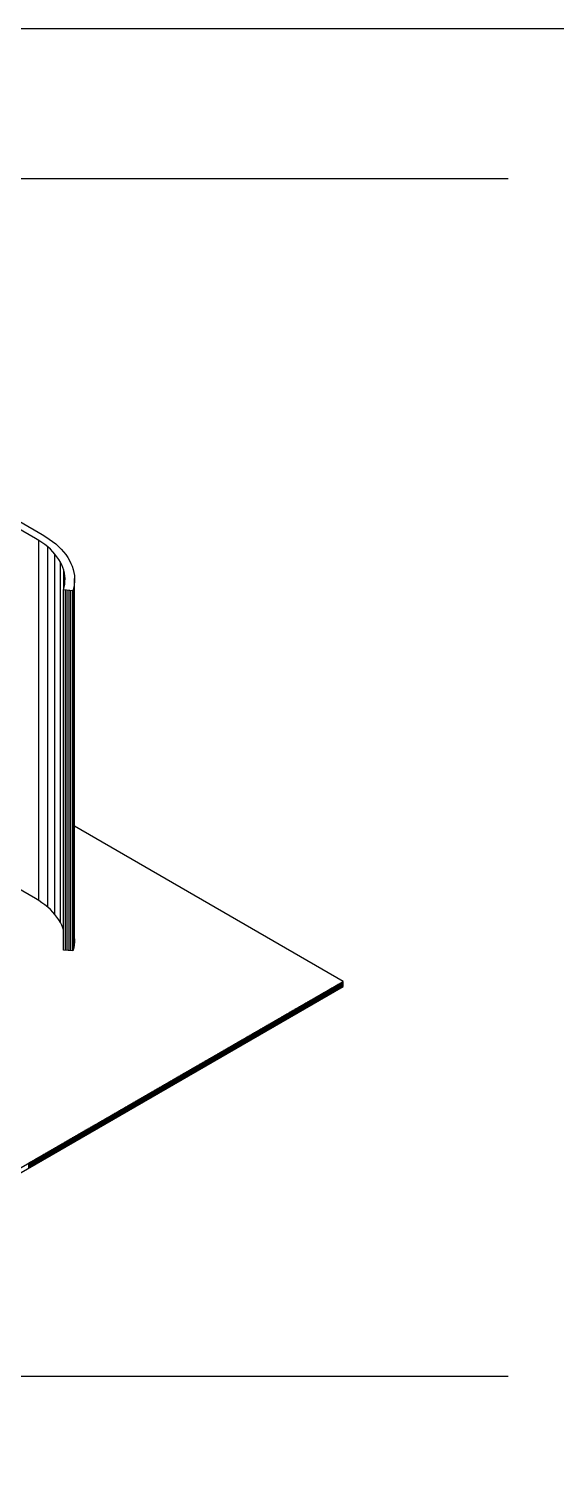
# Model space of a CAD drawing. Header units: inches. Extents: x 0.3 to 16.2, y 0.3 to 11.4.
# Drawn here: x 9.08 to 10.96, y 6.29 to 11.38 of the extents above; entities that cross this region are included whole.
import ezdxf

# ---------------------------------------------------------------- set-up
doc = ezdxf.new("R2010")
doc.units = ezdxf.units.IN
doc.header["$LTSCALE"] = 0.009843
doc.header["$MEASUREMENT"] = 0
doc.layers.add('GEOMETRY', color=7, linetype='Continuous')

msp = doc.modelspace()

# ---------------------------------------------------------------- linework, layer by layer
at = {"layer": 'GEOMETRY'}
for p, q in [((5.9055, 10.8465), (10.7874, 10.8465)), ((9.1087, 9.5685), (8.5685, 9.8803)), ((9.1087, 9.5685), (8.5685, 9.8803)), ((8.5925, 9.8941), (9.1327, 9.5823)), ((9.1205, 9.561), (9.1087, 9.5685)), ((9.1205, 9.561), (9.1087, 9.5685)), ((9.1327, 9.5823), (9.1457, 9.5744)), ((9.1457, 9.5744), (9.1579, 9.5661)), ((9.1579, 9.5661), (9.1697, 9.5575)), ((9.1319, 9.5535), (9.1205, 9.561)), ((9.1319, 9.5535), (9.1205, 9.561)), ((9.1205, 8.2823), (9.1205, 9.561)), ((9.1425, 9.5461), (9.1319, 9.5535)), ((9.1425, 9.5461), (9.1319, 9.5535)), ((9.1524, 9.5378), (9.1425, 9.5461)), ((9.1524, 9.5378), (9.1425, 9.5461)), ((9.1618, 9.5295), (9.1524, 9.5378)), ((9.1618, 9.5295), (9.1524, 9.5378)), ((9.1524, 8.2587), (9.1524, 9.5378)), ((9.1701, 9.5209), (9.1618, 9.5295)), ((9.1701, 9.5209), (9.1618, 9.5295)), ((9.1697, 9.5575), (9.1807, 9.5488)), ((9.178, 9.5118), (9.1701, 9.5209)), ((9.178, 9.5118), (9.1701, 9.5209)), ((9.185, 9.5028), (9.178, 9.5118)), ((9.185, 9.5028), (9.178, 9.5118)), ((9.178, 8.2331), (9.178, 9.5118)), ((9.1807, 9.5488), (9.1906, 9.5398)), ((9.1906, 9.5398), (9.2, 9.5303)), ((9.2, 9.5303), (9.2087, 9.5205)), ((9.2087, 9.5205), (9.2165, 9.5106)), ((9.1917, 9.4937), (9.185, 9.5028)), ((9.1917, 9.4937), (9.185, 9.5028)), ((9.1972, 9.4843), (9.1917, 9.4937)), ((9.1972, 9.4843), (9.1917, 9.4937)), ((9.202, 9.4748), (9.1972, 9.4843)), ((9.202, 9.4748), (9.1972, 9.4843)), ((9.1972, 8.2051), (9.1972, 9.4843)), ((9.2059, 9.465), (9.202, 9.4748)), ((9.2059, 9.465), (9.202, 9.4748)), ((9.2091, 9.4551), (9.2059, 9.465)), ((9.2091, 9.4551), (9.2059, 9.465)), ((9.2165, 9.5106), (9.2232, 9.5004)), ((9.2232, 9.5004), (9.2295, 9.4902)), ((9.2295, 9.4902), (9.2346, 9.4795)), ((9.2346, 9.4795), (9.239, 9.4693)), ((9.239, 9.4693), (9.2425, 9.4583)), ((9.2114, 9.4453), (9.2091, 9.4551)), ((9.2114, 9.4453), (9.2091, 9.4551)), ((9.2091, 9.389), (9.2091, 9.4551)), ((9.213, 9.4354), (9.2114, 9.4453)), ((9.213, 9.4354), (9.2114, 9.4453)), ((9.2126, 9.4059), (9.2134, 9.4157)), ((9.2138, 9.4256), (9.213, 9.4354)), ((9.2138, 9.4256), (9.213, 9.4354)), ((9.2134, 9.4157), (9.2138, 9.4256)), ((9.2425, 9.4583), (9.2453, 9.4476)), ((9.2453, 9.4476), (9.2469, 9.4366)), ((9.2476, 9.415), (9.2465, 9.4043)), ((9.2476, 9.415), (9.2465, 9.4043)), ((9.2469, 9.4366), (9.2476, 9.426)), ((9.2476, 9.426), (9.2476, 9.415)), ((9.2476, 9.426), (9.2476, 9.415)), ((9.2476, 8.1469), (9.2476, 9.426)), ((9.2083, 9.3858), (9.211, 9.3957)), ((9.2417, 9.3827), (9.2083, 9.3858)), ((9.2417, 9.3827), (9.2083, 9.3858)), ((9.2083, 8.1067), (9.2083, 9.3858)), ((9.211, 9.3957), (9.2126, 9.4059)), ((9.215, 8.1063), (9.215, 9.385)), ((9.2217, 8.1055), (9.2217, 9.3846)), ((9.2283, 8.1051), (9.2283, 9.3839)), ((9.235, 8.1043), (9.235, 9.3835)), ((9.2445, 9.3933), (9.2417, 9.3827)), ((9.2445, 9.3933), (9.2417, 9.3827)), ((9.2417, 8.1039), (9.2417, 9.3827)), ((9.2465, 9.4043), (9.2445, 9.3933)), ((9.2465, 9.4043), (9.2445, 9.3933)), ((9.2445, 8.1142), (9.2445, 9.3933)), ((9.1087, 8.2894), (8.5685, 8.6012)), ((10.2012, 7.9957), (9.2476, 8.5465)), ((9.1205, 8.2823), (9.1087, 8.2894)), ((9.1319, 8.2748), (9.1205, 8.2823)), ((9.1425, 8.2669), (9.1319, 8.2748)), ((9.1524, 8.2587), (9.1425, 8.2669)), ((9.1618, 8.2504), (9.1524, 8.2587)), ((9.1701, 8.2417), (9.1618, 8.2504)), ((9.178, 8.2331), (9.1701, 8.2417)), ((9.185, 8.224), (9.178, 8.2331)), ((9.1917, 8.2146), (9.185, 8.224)), ((9.1972, 8.2051), (9.1917, 8.2146)), ((9.202, 8.1957), (9.1972, 8.2051)), ((9.2059, 8.1858), (9.202, 8.1957)), ((9.2083, 8.1787), (9.2059, 8.1858)), ((9.2476, 8.1469), (9.2476, 8.1358)), ((9.2417, 8.1039), (9.2083, 8.1067)), ((9.2445, 8.1142), (9.2417, 8.1039)), ((9.2465, 8.1252), (9.2445, 8.1142)), ((9.2476, 8.1358), (9.2465, 8.1252)), ((8.5898, 7.0654), (10.2012, 7.9957)), ((8.5898, 7.0654), (10.2012, 7.9957)), ((10.185, 7.9681), (10.185, 7.9866)), ((10.1882, 7.9701), (10.1882, 7.9886)), ((10.1917, 7.9717), (10.1917, 7.9902)), ((10.1949, 7.9736), (10.1949, 7.9921)), ((10.198, 7.9756), (10.198, 7.9941)), ((10.2012, 7.9772), (10.2012, 7.9957)), ((8.5898, 7.0472), (10.2012, 7.9772)), ((10.0957, 7.9165), (10.0957, 7.935)), ((10.0988, 7.9181), (10.0988, 7.9366)), ((10.102, 7.9201), (10.102, 7.9386)), ((10.1051, 7.922), (10.1051, 7.9406)), ((10.1083, 7.924), (10.1083, 7.9421)), ((10.1114, 7.9256), (10.1114, 7.9441)), ((10.115, 7.9276), (10.115, 7.9461)), ((10.1181, 7.9295), (10.1181, 7.948)), ((10.1213, 7.9311), (10.1213, 7.9496)), ((10.1244, 7.9331), (10.1244, 7.9516)), ((10.1276, 7.935), (10.1276, 7.9535)), ((10.1307, 7.9366), (10.1307, 7.9551)), ((10.1339, 7.9386), (10.1339, 7.9571)), ((10.137, 7.9406), (10.137, 7.9591)), ((10.1406, 7.9421), (10.1406, 7.9606)), ((10.1437, 7.9441), (10.1437, 7.9626)), ((10.1469, 7.9461), (10.1469, 7.9646)), ((10.15, 7.9476), (10.15, 7.9661)), ((10.1531, 7.9496), (10.1531, 7.9681)), ((10.1563, 7.9516), (10.1563, 7.9701)), ((10.1594, 7.9535), (10.1594, 7.9717)), ((10.1626, 7.9551), (10.1626, 7.9736)), ((10.1661, 7.9571), (10.1661, 7.9756)), ((10.1693, 7.9591), (10.1693, 7.9776)), ((10.1724, 7.9606), (10.1724, 7.9791)), ((10.1756, 7.9626), (10.1756, 7.9811)), ((10.1787, 7.9646), (10.1787, 7.9831)), ((10.1819, 7.9661), (10.1819, 7.9846)), ((10.0094, 7.8665), (10.0094, 7.885)), ((10.0126, 7.8685), (10.0126, 7.887)), ((10.0157, 7.8705), (10.0157, 7.8886)), ((10.0189, 7.872), (10.0189, 7.8906)), ((10.022, 7.874), (10.022, 7.8925)), ((10.0252, 7.876), (10.0252, 7.8945)), ((10.0283, 7.8776), (10.0283, 7.8961)), ((10.0315, 7.8795), (10.0315, 7.898)), ((10.035, 7.8815), (10.035, 7.9)), ((10.0382, 7.8831), (10.0382, 7.9016)), ((10.0413, 7.885), (10.0413, 7.9035)), ((10.0445, 7.887), (10.0445, 7.9055)), ((10.0476, 7.8886), (10.0476, 7.9071)), ((10.0508, 7.8906), (10.0508, 7.9091)), ((10.0539, 7.8925), (10.0539, 7.911)), ((10.0571, 7.8941), (10.0571, 7.9126)), ((10.0606, 7.8961), (10.0606, 7.9146)), ((10.0638, 7.898), (10.0638, 7.9165)), ((10.0669, 7.9), (10.0669, 7.9181)), ((10.0701, 7.9016), (10.0701, 7.9201)), ((10.0732, 7.9035), (10.0732, 7.922)), ((10.0764, 7.9055), (10.0764, 7.924)), ((10.0795, 7.9071), (10.0795, 7.9256)), ((10.0827, 7.9091), (10.0827, 7.9276)), ((10.0862, 7.911), (10.0862, 7.9295)), ((10.0894, 7.9126), (10.0894, 7.9311)), ((10.0925, 7.9146), (10.0925, 7.9331)), ((9.9197, 7.815), (9.9197, 7.8335)), ((9.9228, 7.8169), (9.9228, 7.8354)), ((9.9264, 7.8185), (9.9264, 7.837)), ((9.9295, 7.8205), (9.9295, 7.839)), ((9.9327, 7.8224), (9.9327, 7.8409)), ((9.9358, 7.824), (9.9358, 7.8425)), ((9.939, 7.826), (9.939, 7.8445)), ((9.9421, 7.828), (9.9421, 7.8465)), ((9.9453, 7.8295), (9.9453, 7.848)), ((9.9484, 7.8315), (9.9484, 7.85)), ((9.9516, 7.8335), (9.9516, 7.852)), ((9.9551, 7.835), (9.9551, 7.8535)), ((9.9583, 7.837), (9.9583, 7.8555)), ((9.9614, 7.839), (9.9614, 7.8575)), ((9.9646, 7.8409), (9.9646, 7.8591)), ((9.9677, 7.8425), (9.9677, 7.861)), ((9.9709, 7.8445), (9.9709, 7.863)), ((9.974, 7.8465), (9.974, 7.865)), ((9.9772, 7.848), (9.9772, 7.8665)), ((9.9807, 7.85), (9.9807, 7.8685)), ((9.9839, 7.852), (9.9839, 7.8705)), ((9.987, 7.8535), (9.987, 7.872)), ((9.9902, 7.8555), (9.9902, 7.874)), ((9.9933, 7.8575), (9.9933, 7.876)), ((9.9965, 7.8591), (9.9965, 7.8776)), ((9.9996, 7.861), (9.9996, 7.8795)), ((10.0028, 7.863), (10.0028, 7.8815)), ((10.0063, 7.8646), (10.0063, 7.8831)), ((9.8335, 7.765), (9.8335, 7.7835)), ((9.8366, 7.7669), (9.8366, 7.7854)), ((9.8398, 7.7689), (9.8398, 7.7874)), ((9.8429, 7.7705), (9.8429, 7.789)), ((9.8461, 7.7724), (9.8461, 7.7909)), ((9.8496, 7.7744), (9.8496, 7.7929)), ((9.8528, 7.776), (9.8528, 7.7945)), ((9.8559, 7.778), (9.8559, 7.7965)), ((9.8591, 7.7799), (9.8591, 7.7984)), ((9.8622, 7.7819), (9.8622, 7.8)), ((9.8654, 7.7835), (9.8654, 7.802)), ((9.8685, 7.7854), (9.8685, 7.8039)), ((9.8717, 7.7874), (9.8717, 7.8059)), ((9.8752, 7.789), (9.8752, 7.8075)), ((9.8783, 7.7909), (9.8783, 7.8094)), ((9.8815, 7.7929), (9.8815, 7.8114)), ((9.8846, 7.7945), (9.8846, 7.813)), ((9.8878, 7.7965), (9.8878, 7.815)), ((9.8909, 7.7984), (9.8909, 7.8169)), ((9.8941, 7.8), (9.8941, 7.8185)), ((9.8972, 7.802), (9.8972, 7.8205)), ((9.9008, 7.8039), (9.9008, 7.8224)), ((9.9039, 7.8055), (9.9039, 7.824)), ((9.9071, 7.8075), (9.9071, 7.826)), ((9.9102, 7.8094), (9.9102, 7.828)), ((9.9134, 7.8114), (9.9134, 7.8295)), ((9.9165, 7.813), (9.9165, 7.8315)), ((9.7441, 7.7134), (9.7441, 7.7319)), ((9.7472, 7.7154), (9.7472, 7.7339)), ((9.7504, 7.7169), (9.7504, 7.7354)), ((9.7535, 7.7189), (9.7535, 7.7374)), ((9.7567, 7.7209), (9.7567, 7.7394)), ((9.7598, 7.7224), (9.7598, 7.7409)), ((9.763, 7.7244), (9.763, 7.7429)), ((9.7661, 7.7264), (9.7661, 7.7449)), ((9.7697, 7.7283), (9.7697, 7.7465)), ((9.7728, 7.7299), (9.7728, 7.7484)), ((9.776, 7.7319), (9.776, 7.7504)), ((9.7791, 7.7339), (9.7791, 7.7524)), ((9.7823, 7.7354), (9.7823, 7.7539)), ((9.7854, 7.7374), (9.7854, 7.7559)), ((9.7886, 7.7394), (9.7886, 7.7579)), ((9.7917, 7.7409), (9.7917, 7.7594)), ((9.7953, 7.7429), (9.7953, 7.7614)), ((9.7984, 7.7449), (9.7984, 7.7634)), ((9.8016, 7.7465), (9.8016, 7.765)), ((9.8047, 7.7484), (9.8047, 7.7669)), ((9.8079, 7.7504), (9.8079, 7.7689)), ((9.811, 7.752), (9.811, 7.7705)), ((9.8142, 7.7539), (9.8142, 7.7724)), ((9.8173, 7.7559), (9.8173, 7.7744)), ((9.8209, 7.7579), (9.8209, 7.776)), ((9.824, 7.7594), (9.824, 7.778)), ((9.8272, 7.7614), (9.8272, 7.7799)), ((9.8303, 7.7634), (9.8303, 7.7819)), ((9.6543, 7.6618), (9.6543, 7.6803)), ((9.6575, 7.6634), (9.6575, 7.6819)), ((9.661, 7.6654), (9.661, 7.6839)), ((9.6642, 7.6673), (9.6642, 7.6858)), ((9.6673, 7.6693), (9.6673, 7.6874)), ((9.6705, 7.6709), (9.6705, 7.6894)), ((9.6736, 7.6728), (9.6736, 7.6913)), ((9.6768, 7.6748), (9.6768, 7.6933)), ((9.6799, 7.6764), (9.6799, 7.6949)), ((9.6831, 7.6783), (9.6831, 7.6969)), ((9.6862, 7.6803), (9.6862, 7.6988)), ((9.6898, 7.6819), (9.6898, 7.7004)), ((9.6929, 7.6839), (9.6929, 7.7024)), ((9.6961, 7.6858), (9.6961, 7.7043)), ((9.6992, 7.6874), (9.6992, 7.7059)), ((9.7024, 7.6894), (9.7024, 7.7079)), ((9.7055, 7.6913), (9.7055, 7.7098)), ((9.7087, 7.6929), (9.7087, 7.7114)), ((9.7118, 7.6949), (9.7118, 7.7134)), ((9.7154, 7.6969), (9.7154, 7.7154)), ((9.7185, 7.6988), (9.7185, 7.7169)), ((9.7217, 7.7004), (9.7217, 7.7189)), ((9.7248, 7.7024), (9.7248, 7.7209)), ((9.728, 7.7043), (9.728, 7.7228)), ((9.7311, 7.7059), (9.7311, 7.7244)), ((9.7343, 7.7079), (9.7343, 7.7264)), ((9.7374, 7.7098), (9.7374, 7.7283)), ((9.7409, 7.7114), (9.7409, 7.7299)), ((9.5681, 7.6118), (9.5681, 7.6303)), ((9.5713, 7.6138), (9.5713, 7.6323)), ((9.5744, 7.6157), (9.5744, 7.6339)), ((9.5776, 7.6173), (9.5776, 7.6358)), ((9.5807, 7.6193), (9.5807, 7.6378)), ((9.5843, 7.6213), (9.5843, 7.6398)), ((9.5874, 7.6228), (9.5874, 7.6413)), ((9.5906, 7.6248), (9.5906, 7.6433)), ((9.5937, 7.6268), (9.5937, 7.6453)), ((9.5969, 7.6283), (9.5969, 7.6469)), ((9.6, 7.6303), (9.6, 7.6488)), ((9.6031, 7.6323), (9.6031, 7.6508)), ((9.6063, 7.6339), (9.6063, 7.6524)), ((9.6098, 7.6358), (9.6098, 7.6543)), ((9.613, 7.6378), (9.613, 7.6563)), ((9.6161, 7.6398), (9.6161, 7.6579)), ((9.6193, 7.6413), (9.6193, 7.6598)), ((9.6224, 7.6433), (9.6224, 7.6618)), ((9.6256, 7.6453), (9.6256, 7.6634)), ((9.6287, 7.6469), (9.6287, 7.6654)), ((9.6319, 7.6488), (9.6319, 7.6673)), ((9.6354, 7.6508), (9.6354, 7.6693)), ((9.6386, 7.6524), (9.6386, 7.6709)), ((9.6417, 7.6543), (9.6417, 7.6728)), ((9.6449, 7.6563), (9.6449, 7.6748)), ((9.648, 7.6579), (9.648, 7.6764)), ((9.6512, 7.6598), (9.6512, 7.6783)), ((9.4787, 7.5602), (9.4787, 7.5787)), ((9.4819, 7.5622), (9.4819, 7.5807)), ((9.485, 7.5638), (9.485, 7.5823)), ((9.4882, 7.5657), (9.4882, 7.5843)), ((9.4913, 7.5677), (9.4913, 7.5862)), ((9.4945, 7.5693), (9.4945, 7.5878)), ((9.4976, 7.5713), (9.4976, 7.5898)), ((9.5008, 7.5732), (9.5008, 7.5917)), ((9.5043, 7.5748), (9.5043, 7.5933)), ((9.5075, 7.5768), (9.5075, 7.5953)), ((9.5106, 7.5787), (9.5106, 7.5972)), ((9.5138, 7.5803), (9.5138, 7.5988)), ((9.5169, 7.5823), (9.5169, 7.6008)), ((9.5201, 7.5843), (9.5201, 7.6028)), ((9.5232, 7.5862), (9.5232, 7.6043)), ((9.5264, 7.5878), (9.5264, 7.6063)), ((9.5299, 7.5898), (9.5299, 7.6083)), ((9.5331, 7.5917), (9.5331, 7.6102)), ((9.5362, 7.5933), (9.5362, 7.6118)), ((9.5394, 7.5953), (9.5394, 7.6138)), ((9.5425, 7.5972), (9.5425, 7.6157)), ((9.5457, 7.5988), (9.5457, 7.6173)), ((9.5488, 7.6008), (9.5488, 7.6193)), ((9.552, 7.6028), (9.552, 7.6213)), ((9.5555, 7.6043), (9.5555, 7.6228)), ((9.5587, 7.6063), (9.5587, 7.6248)), ((9.5618, 7.6083), (9.5618, 7.6268)), ((9.565, 7.6098), (9.565, 7.6283)), ((9.3921, 7.5102), (9.3921, 7.5287)), ((9.3957, 7.5122), (9.3957, 7.5307)), ((9.3988, 7.5142), (9.3988, 7.5327)), ((9.402, 7.5157), (9.402, 7.5343)), ((9.4051, 7.5177), (9.4051, 7.5362)), ((9.4083, 7.5197), (9.4083, 7.5382)), ((9.4114, 7.5213), (9.4114, 7.5398)), ((9.4146, 7.5232), (9.4146, 7.5417)), ((9.4177, 7.5252), (9.4177, 7.5437)), ((9.4209, 7.5272), (9.4209, 7.5453)), ((9.4244, 7.5287), (9.4244, 7.5472)), ((9.4276, 7.5307), (9.4276, 7.5492)), ((9.4307, 7.5327), (9.4307, 7.5512)), ((9.4339, 7.5343), (9.4339, 7.5528)), ((9.437, 7.5362), (9.437, 7.5547)), ((9.4402, 7.5382), (9.4402, 7.5567)), ((9.4433, 7.5398), (9.4433, 7.5583)), ((9.4465, 7.5417), (9.4465, 7.5602)), ((9.45, 7.5437), (9.45, 7.5622)), ((9.4531, 7.5453), (9.4531, 7.5638)), ((9.4563, 7.5472), (9.4563, 7.5657)), ((9.4594, 7.5492), (9.4594, 7.5677)), ((9.4626, 7.5508), (9.4626, 7.5693)), ((9.4657, 7.5528), (9.4657, 7.5713)), ((9.4689, 7.5547), (9.4689, 7.5732)), ((9.472, 7.5567), (9.472, 7.5748)), ((9.4756, 7.5583), (9.4756, 7.5768)), ((9.3028, 7.4587), (9.3028, 7.4772)), ((9.3059, 7.4606), (9.3059, 7.4791)), ((9.3091, 7.4622), (9.3091, 7.4807)), ((9.3122, 7.4642), (9.3122, 7.4827)), ((9.3154, 7.4661), (9.3154, 7.4846)), ((9.3189, 7.4677), (9.3189, 7.4862)), ((9.322, 7.4697), (9.322, 7.4882)), ((9.3252, 7.4717), (9.3252, 7.4902)), ((9.3283, 7.4736), (9.3283, 7.4917)), ((9.3315, 7.4752), (9.3315, 7.4937)), ((9.3346, 7.4772), (9.3346, 7.4957)), ((9.3378, 7.4791), (9.3378, 7.4976)), ((9.3409, 7.4807), (9.3409, 7.4992)), ((9.3445, 7.4827), (9.3445, 7.5012)), ((9.3476, 7.4846), (9.3476, 7.5031)), ((9.3508, 7.4862), (9.3508, 7.5047)), ((9.3539, 7.4882), (9.3539, 7.5067)), ((9.3571, 7.4902), (9.3571, 7.5087)), ((9.3602, 7.4917), (9.3602, 7.5102)), ((9.3634, 7.4937), (9.3634, 7.5122)), ((9.3665, 7.4957), (9.3665, 7.5142)), ((9.3701, 7.4972), (9.3701, 7.5157)), ((9.3732, 7.4992), (9.3732, 7.5177)), ((9.3764, 7.5012), (9.3764, 7.5197)), ((9.3795, 7.5031), (9.3795, 7.5213)), ((9.3827, 7.5047), (9.3827, 7.5232)), ((9.3858, 7.5067), (9.3858, 7.5252)), ((9.389, 7.5087), (9.389, 7.5272)), ((9.2165, 7.4087), (9.2165, 7.4272)), ((9.2197, 7.4106), (9.2197, 7.4291)), ((9.2228, 7.4126), (9.2228, 7.4311)), ((9.226, 7.4146), (9.226, 7.4327)), ((9.2291, 7.4161), (9.2291, 7.4346)), ((9.2323, 7.4181), (9.2323, 7.4366)), ((9.2354, 7.4201), (9.2354, 7.4386)), ((9.239, 7.4217), (9.239, 7.4402)), ((9.2421, 7.4236), (9.2421, 7.4421)), ((9.2453, 7.4256), (9.2453, 7.4441)), ((9.2484, 7.4272), (9.2484, 7.4457)), ((9.2516, 7.4291), (9.2516, 7.4476)), ((9.2547, 7.4311), (9.2547, 7.4496)), ((9.2579, 7.4327), (9.2579, 7.4512)), ((9.261, 7.4346), (9.261, 7.4531)), ((9.2646, 7.4366), (9.2646, 7.4551)), ((9.2677, 7.4382), (9.2677, 7.4567)), ((9.2709, 7.4402), (9.2709, 7.4587)), ((9.274, 7.4421), (9.274, 7.4606)), ((9.2772, 7.4441), (9.2772, 7.4622)), ((9.2803, 7.4457), (9.2803, 7.4642)), ((9.2835, 7.4476), (9.2835, 7.4661)), ((9.2866, 7.4496), (9.2866, 7.4681)), ((9.2902, 7.4512), (9.2902, 7.4697)), ((9.2933, 7.4531), (9.2933, 7.4717)), ((9.2965, 7.4551), (9.2965, 7.4736)), ((9.2996, 7.4567), (9.2996, 7.4752)), ((9.1268, 7.3571), (9.1268, 7.3756)), ((9.1299, 7.3591), (9.1299, 7.3776)), ((9.1335, 7.361), (9.1335, 7.3791)), ((9.1366, 7.3626), (9.1366, 7.3811)), ((9.1398, 7.3646), (9.1398, 7.3831)), ((9.1429, 7.3665), (9.1429, 7.385)), ((9.1461, 7.3681), (9.1461, 7.3866)), ((9.1492, 7.3701), (9.1492, 7.3886)), ((9.1524, 7.372), (9.1524, 7.3906)), ((9.1555, 7.3736), (9.1555, 7.3921)), ((9.1591, 7.3756), (9.1591, 7.3941)), ((9.1622, 7.3776), (9.1622, 7.3961)), ((9.1654, 7.3791), (9.1654, 7.3976)), ((9.1685, 7.3811), (9.1685, 7.3996)), ((9.1717, 7.3831), (9.1717, 7.4016)), ((9.1748, 7.385), (9.1748, 7.4031)), ((9.178, 7.3866), (9.178, 7.4051)), ((9.1811, 7.3886), (9.1811, 7.4071)), ((9.1846, 7.3906), (9.1846, 7.4087)), ((9.1878, 7.3921), (9.1878, 7.4106)), ((9.1909, 7.3941), (9.1909, 7.4126)), ((9.1941, 7.3961), (9.1941, 7.4146)), ((9.1972, 7.3976), (9.1972, 7.4161)), ((9.2004, 7.3996), (9.2004, 7.4181)), ((9.2035, 7.4016), (9.2035, 7.4201)), ((9.2067, 7.4031), (9.2067, 7.4217)), ((9.2102, 7.4051), (9.2102, 7.4236)), ((9.2134, 7.4071), (9.2134, 7.4256)), ((9.0854, 7.3331), (9.0854, 7.3516)), ((9.0886, 7.335), (9.0886, 7.3535)), ((9.0917, 7.337), (9.0917, 7.3555)), ((9.0949, 7.3386), (9.0949, 7.3571)), ((9.098, 7.3406), (9.098, 7.3591)), ((9.1012, 7.3425), (9.1012, 7.361)), ((9.1047, 7.3441), (9.1047, 7.3626)), ((9.1079, 7.3461), (9.1079, 7.3646)), ((9.111, 7.348), (9.111, 7.3665)), ((9.1142, 7.3496), (9.1142, 7.3681)), ((9.1173, 7.3516), (9.1173, 7.3701)), ((9.1205, 7.3535), (9.1205, 7.372)), ((9.1236, 7.3551), (9.1236, 7.3736)), ((5.9055, 6.5945), (10.7874, 6.5945))]:
    msp.add_line(p, q, dxfattribs=at)
msp.add_lwpolyline([(0.315, 11.378), (16.2205, 11.378), (16.2205, 0.315), (0.315, 0.315), (0.315, 11.378)], dxfattribs=at)

doc.saveas('drawing.dxf')
